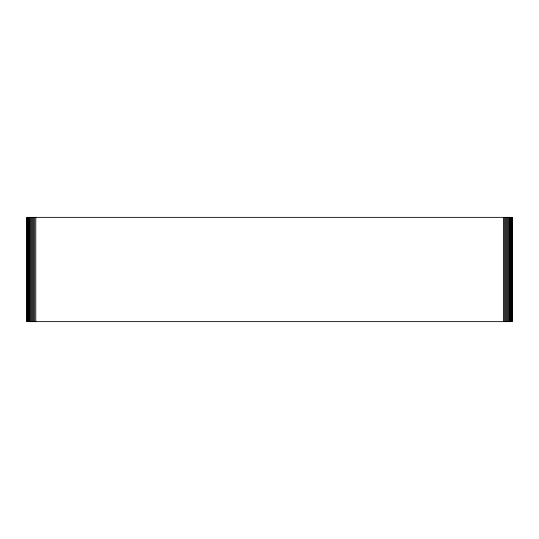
<?xml version="1.0" encoding="UTF-8"?>
<svg xmlns="http://www.w3.org/2000/svg" width="539" height="539" viewBox="0 0 539 539"><rect width="100%" height="100%" fill="white"/><g stroke="black" fill="none" stroke-linecap="round" stroke-linejoin="round"><path stroke-width="0.81" d="M512.03 298.97L512.05 226.434M511.996 217.365L511.996 321.635M511.774 217.365L511.774 321.635M511.349 217.365L511.349 321.635M510.804 217.365L510.804 321.635M510.143 217.365L510.143 321.635M509.382 217.365L509.382 321.635M508.526 217.365L508.526 321.635M507.583 217.365L507.583 321.635M506.572 217.365L506.572 321.635M505.501 217.365L505.501 321.635M504.383 217.365L504.383 321.635M503.574 217.365L503.574 321.635M35.79 217.365L35.79 321.635M34.644 217.365L34.644 321.635M33.526 217.365L33.526 321.635M32.455 217.365L32.455 321.635M31.444 217.365L31.444 321.635M30.501 217.365L30.501 321.635M29.638 217.365L29.638 321.635M28.877 217.365L28.877 321.635M28.217 217.365L28.217 321.635M27.671 217.365L27.671 321.635M27.246 217.365L27.246 321.635M27.044 217.365L27.044 321.635M512.016 217.365L26.95 217.365L26.95 321.635L512.016 321.635L512.016 217.365"/></g></svg>
